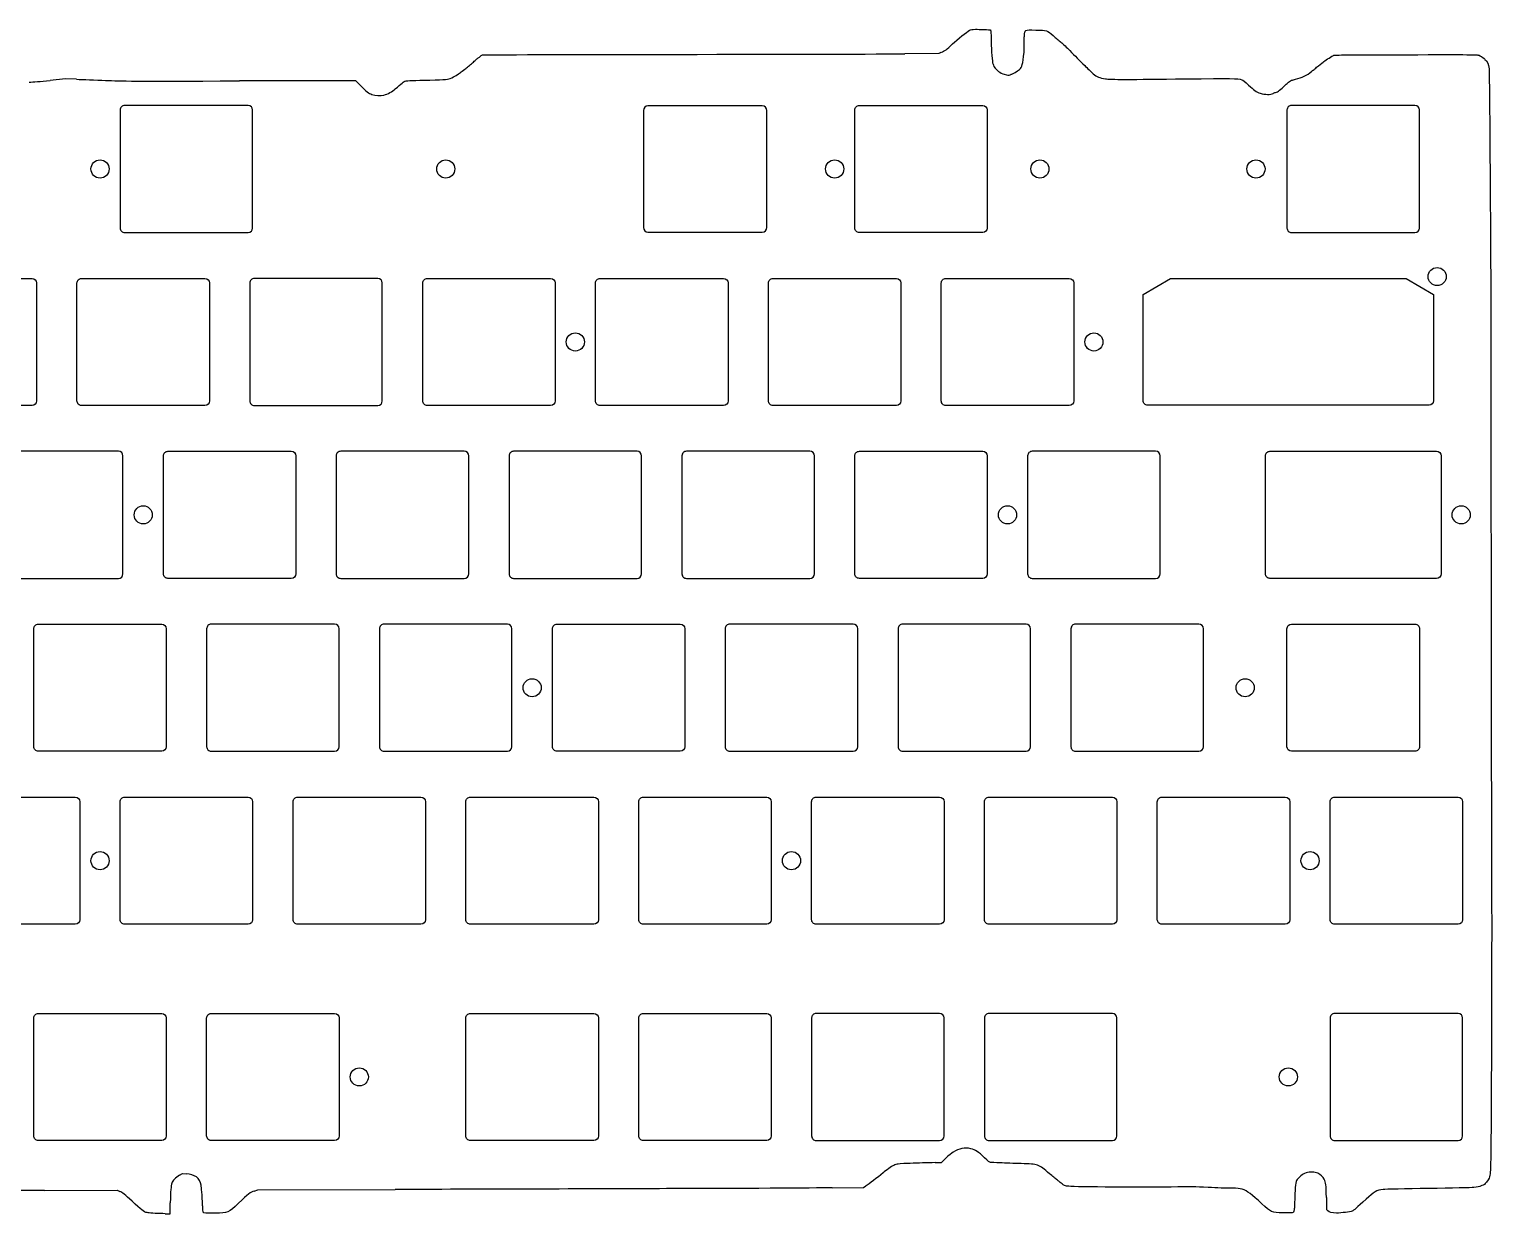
# Model space of a CAD drawing. Header units: millimetres. Extents: x -14240 to -13890, y -4600 to -4469.
# Drawn here: x -14051.1 to -13889.9, y -4599.4 to -4468.9 of the extents above; entities that cross this region are included whole.
import ezdxf

# ---------------------------------------------------------------- set-up
doc = ezdxf.new("R2010")
doc.units = ezdxf.units.MM
doc.layers.get('0').update_dxf_attribs({"linetype": 'CONTINUOUS'})

msp = doc.modelspace()

# ---------------------------------------------------------------- linework, layer by layer
for p, q in [((-13950.88, -4471.56), (-13954.63, -4471.59)), ((-13950.64, -4471.45), (-13950.88, -4471.56)), ((-14047.13, -4474.33), (-14048.79, -4474.51)), ((-14045.9, -4474.38), (-14047.13, -4474.33)), ((-14015.13, -4474.54), (-14027.94, -4474.57)), ((-14014.57, -4475.11), (-14015.13, -4474.54)), ((-13950.58, -4593.71), (-13950.08, -4593.23)), ((-14034.56, -4595.12), (-14034.22, -4594.93)), ((-14034.22, -4594.93), (-14033.82, -4594.95)), ((-13951.26, -4593.73), (-13950.58, -4593.71)), ((-14026.31, -4596.86), (-14025.93, -4596.74)), ((-14025.93, -4596.74), (-14010.79, -4596.69)), ((-13962.64, -4596.51), (-13959.16, -4596.46)), ((-13959.16, -4596.46), (-13958.9, -4596.3)), ((-14049.42, -4596.79), (-14041.42, -4596.77)), ((-14041.42, -4596.77), (-14041.14, -4596.9)), ((-14035.6, -4599.36), (-14035.57, -4598.15)), ((-13908.16, -4597.56), (-13908.14, -4598.89)), ((-14036.15, -4599.36), (-14035.6, -4599.36)), ((-13908.14, -4598.89), (-13908.01, -4599.03))]:
    msp.add_line(p, q)
for points in [[(-14040.59, -4477.27, 0.414214), (-14041.09, -4477.77), (-14041.09, -4490.77, 0.414214), (-14040.59, -4491.27), (-14026.99, -4491.27, 0.414212), (-14026.49, -4490.77), (-14026.49, -4477.77, 0.414212), (-14026.99, -4477.27)], [(-13969.83, -4477.82, 0.414212), (-13970.33, -4477.32), (-13982.93, -4477.32, 0.414212), (-13983.43, -4477.82), (-13983.43, -4490.72, 0.414212), (-13982.93, -4491.22), (-13970.33, -4491.22, 0.414212), (-13969.83, -4490.72)], [(-13959.63, -4477.27), (-13946.03, -4477.27, -0.414212), (-13945.53, -4477.77), (-13945.53, -4490.77, -0.414212), (-13946.03, -4491.27), (-13959.63, -4491.27, -0.414214), (-13960.13, -4490.77), (-13960.13, -4477.77, -0.414214)], [(-13898.4, -4491.27, 0.414212), (-13897.9, -4490.77), (-13897.9, -4477.77, 0.414212), (-13898.4, -4477.27), (-13912, -4477.27, 0.414214), (-13912.5, -4477.77), (-13912.5, -4490.77, 0.414214), (-13912, -4491.27)], [(-14050.3, -4496.82), (-14050.3, -4509.82, -0.414212), (-14050.8, -4510.32), (-14064.4, -4510.32, -0.414214), (-14064.9, -4509.82), (-14064.9, -4496.82, -0.414214), (-14064.4, -4496.32), (-14050.8, -4496.32, -0.414212)], [(-14031.25, -4496.82), (-14031.25, -4509.82, -0.414212), (-14031.75, -4510.32), (-14045.35, -4510.32, -0.414214), (-14045.85, -4509.82), (-14045.85, -4496.82, -0.414214), (-14045.35, -4496.32), (-14031.75, -4496.32, -0.414212)], [(-14026.8, -4509.82, 0.414214), (-14026.3, -4510.32), (-14012.7, -4510.32, 0.414212), (-14012.2, -4509.82), (-14012.2, -4496.82, 0.414212), (-14012.7, -4496.32), (-14026.3, -4496.32, 0.414214), (-14026.8, -4496.82)], [(-13993.65, -4510.32), (-14007.25, -4510.32, -0.414214), (-14007.75, -4509.82), (-14007.75, -4496.82, -0.414214), (-14007.25, -4496.32), (-13993.65, -4496.32, -0.414212), (-13993.15, -4496.82), (-13993.15, -4509.82, -0.414212)], [(-13974.6, -4510.32), (-13988.2, -4510.32, -0.414214), (-13988.7, -4509.82), (-13988.7, -4496.82, -0.414214), (-13988.2, -4496.32), (-13974.6, -4496.32, -0.414212), (-13974.1, -4496.82), (-13974.1, -4509.82, -0.414212)], [(-13955.05, -4496.82), (-13955.05, -4509.82, -0.414212), (-13955.55, -4510.32), (-13969.15, -4510.32, -0.414214), (-13969.65, -4509.82), (-13969.65, -4496.82, -0.414214), (-13969.15, -4496.32), (-13955.55, -4496.32, -0.414212)], [(-13936.5, -4510.32), (-13950.1, -4510.32, -0.414214), (-13950.6, -4509.82), (-13950.6, -4496.82, -0.414214), (-13950.1, -4496.32), (-13936.5, -4496.32, -0.414212), (-13936, -4496.82), (-13936, -4509.82, -0.414212)], [(-13925.35, -4496.35), (-13899.35, -4496.35), (-13896.35, -4498.08), (-13896.35, -4509.8, -0.414212), (-13896.85, -4510.3), (-13927.85, -4510.3, -0.414214), (-13928.35, -4509.8), (-13928.35, -4498.08)], [(-14040.78, -4515.87, 0.414212), (-14041.28, -4515.37), (-14054.88, -4515.37, 0.414214), (-14055.38, -4515.87), (-14055.38, -4528.87, 0.414214), (-14054.88, -4529.37), (-14041.28, -4529.37, 0.414212), (-14040.78, -4528.87)], [(-14021.73, -4515.87), (-14021.73, -4528.87, -0.414212), (-14022.23, -4529.37), (-14035.83, -4529.37, -0.414214), (-14036.33, -4528.87), (-14036.33, -4515.87, -0.414214), (-14035.83, -4515.37), (-14022.23, -4515.37, -0.414212)], [(-14016.78, -4515.37, 0.414214), (-14017.28, -4515.87), (-14017.28, -4528.87, 0.414214), (-14016.78, -4529.37), (-14003.18, -4529.37, 0.414212), (-14002.68, -4528.87), (-14002.68, -4515.87, 0.414212), (-14003.18, -4515.37)], [(-13998.23, -4528.87, 0.414214), (-13997.73, -4529.37), (-13984.13, -4529.37, 0.414212), (-13983.63, -4528.87), (-13983.63, -4515.87, 0.414212), (-13984.13, -4515.37), (-13997.73, -4515.37, 0.414214), (-13998.23, -4515.87)], [(-13965.08, -4529.37, 0.414212), (-13964.58, -4528.87), (-13964.58, -4515.87, 0.414212), (-13965.08, -4515.37), (-13978.68, -4515.37, 0.414214), (-13979.18, -4515.87), (-13979.18, -4528.87, 0.414214), (-13978.68, -4529.37)], [(-13959.63, -4515.37), (-13946.03, -4515.37, -0.414212), (-13945.53, -4515.87), (-13945.53, -4528.87, -0.414212), (-13946.03, -4529.37), (-13959.63, -4529.37, -0.414214), (-13960.13, -4528.87), (-13960.13, -4515.87, -0.414214)], [(-13940.58, -4515.37, 0.414214), (-13941.08, -4515.87), (-13941.08, -4528.87, 0.414214), (-13940.58, -4529.37), (-13926.98, -4529.37, 0.414212), (-13926.48, -4528.87), (-13926.48, -4515.87, 0.414212), (-13926.98, -4515.37)], [(-13914.88, -4528.87), (-13914.88, -4515.87, -0.414214), (-13914.38, -4515.37), (-13896.02, -4515.37, -0.414212), (-13895.52, -4515.87), (-13895.52, -4528.87, -0.414212), (-13896.02, -4529.37), (-13914.38, -4529.37, -0.414214)], [(-14036.51, -4548.42), (-14050.11, -4548.42, -0.414214), (-14050.61, -4547.92), (-14050.61, -4534.92, -0.414214), (-14050.11, -4534.42), (-14036.51, -4534.42, -0.414212), (-14036.01, -4534.92), (-14036.01, -4547.92, -0.414212)], [(-14031.06, -4534.42, 0.414214), (-14031.56, -4534.92), (-14031.56, -4547.92, 0.414214), (-14031.06, -4548.42), (-14017.46, -4548.42, 0.414212), (-14016.96, -4547.92), (-14016.96, -4534.92, 0.414212), (-14017.46, -4534.42)], [(-14012.51, -4547.92, 0.414214), (-14012.01, -4548.42), (-13998.41, -4548.42, 0.414212), (-13997.91, -4547.92), (-13997.91, -4534.92, 0.414212), (-13998.41, -4534.42), (-14012.01, -4534.42, 0.414214), (-14012.51, -4534.92)], [(-13979.36, -4548.42), (-13992.96, -4548.42, -0.414214), (-13993.46, -4547.92), (-13993.46, -4534.92, -0.414214), (-13992.96, -4534.42), (-13979.36, -4534.42, -0.414212), (-13978.86, -4534.92), (-13978.86, -4547.92, -0.414212)], [(-13973.91, -4534.42, 0.414214), (-13974.41, -4534.92), (-13974.41, -4547.92, 0.414214), (-13973.91, -4548.42), (-13960.31, -4548.42, 0.414212), (-13959.81, -4547.92), (-13959.81, -4534.92, 0.414212), (-13960.31, -4534.42)], [(-13954.86, -4534.42, 0.414214), (-13955.36, -4534.92), (-13955.36, -4547.92, 0.414214), (-13954.86, -4548.42), (-13941.26, -4548.42, 0.414212), (-13940.76, -4547.92), (-13940.76, -4534.92, 0.414212), (-13941.26, -4534.42)], [(-13922.21, -4548.42, 0.414212), (-13921.71, -4547.92), (-13921.71, -4534.92, 0.414212), (-13922.21, -4534.42), (-13935.81, -4534.42, 0.414214), (-13936.31, -4534.92), (-13936.31, -4547.92, 0.414214), (-13935.81, -4548.42)], [(-13912.5, -4547.92), (-13912.5, -4534.92, -0.414212), (-13912, -4534.42), (-13898.4, -4534.42, -0.414214), (-13897.9, -4534.92), (-13897.9, -4547.92, -0.414214), (-13898.4, -4548.42), (-13912, -4548.42, -0.414212)], [(-14060.14, -4566.97), (-14060.14, -4553.97, -0.414214), (-14059.64, -4553.47), (-14046.04, -4553.47, -0.414212), (-14045.54, -4553.97), (-14045.54, -4566.97, -0.414212), (-14046.04, -4567.47), (-14059.64, -4567.47, -0.414214)], [(-14026.49, -4553.97), (-14026.49, -4566.97, -0.414212), (-14026.99, -4567.47), (-14040.59, -4567.47, -0.414214), (-14041.09, -4566.97), (-14041.09, -4553.97, -0.414214), (-14040.59, -4553.47), (-14026.99, -4553.47, -0.414212)], [(-14007.94, -4567.47), (-14021.54, -4567.47, -0.414214), (-14022.04, -4566.97), (-14022.04, -4553.97, -0.414214), (-14021.54, -4553.47), (-14007.94, -4553.47, -0.414212), (-14007.44, -4553.97), (-14007.44, -4566.97, -0.414212)], [(-14002.99, -4566.97), (-14002.99, -4553.97, -0.414214), (-14002.49, -4553.47), (-13988.89, -4553.47, -0.414212), (-13988.39, -4553.97), (-13988.39, -4566.97, -0.414212), (-13988.89, -4567.47), (-14002.49, -4567.47, -0.414214)], [(-13969.34, -4553.97), (-13969.34, -4566.97, -0.414212), (-13969.84, -4567.47), (-13983.44, -4567.47, -0.414214), (-13983.94, -4566.97), (-13983.94, -4553.97, -0.414214), (-13983.44, -4553.47), (-13969.84, -4553.47, -0.414212)], [(-13964.89, -4566.97), (-13964.89, -4553.97, -0.414214), (-13964.39, -4553.47), (-13950.79, -4553.47, -0.414212), (-13950.29, -4553.97), (-13950.29, -4566.97, -0.414212), (-13950.79, -4567.47), (-13964.39, -4567.47, -0.414214)], [(-13945.34, -4553.47), (-13931.74, -4553.47, -0.414212), (-13931.24, -4553.97), (-13931.24, -4566.97, -0.414212), (-13931.74, -4567.47), (-13945.34, -4567.47, -0.414214), (-13945.84, -4566.97), (-13945.84, -4553.97, -0.414214)], [(-13926.79, -4566.97), (-13926.79, -4553.97, -0.414214), (-13926.29, -4553.47), (-13912.69, -4553.47, -0.414212), (-13912.19, -4553.97), (-13912.19, -4566.97, -0.414212), (-13912.69, -4567.47), (-13926.29, -4567.47, -0.414214)], [(-13907.74, -4566.97), (-13907.74, -4553.97, -0.414214), (-13907.24, -4553.47), (-13893.64, -4553.47, -0.414212), (-13893.14, -4553.97), (-13893.14, -4566.97, -0.414212), (-13893.64, -4567.47), (-13907.24, -4567.47, -0.414214)], [(-14050.61, -4590.79), (-14050.61, -4577.79, -0.414214), (-14050.11, -4577.29), (-14036.51, -4577.29, -0.414212), (-14036.01, -4577.79), (-14036.01, -4590.79, -0.414212), (-14036.51, -4591.29), (-14050.11, -4591.29, -0.414214)], [(-14031.56, -4590.79), (-14031.56, -4577.79, -0.414214), (-14031.06, -4577.29), (-14017.46, -4577.29, -0.414212), (-14016.96, -4577.79), (-14016.96, -4590.79, -0.414212), (-14017.46, -4591.29), (-14031.06, -4591.29, -0.414214)], [(-14002.99, -4590.79), (-14002.99, -4577.79, -0.414214), (-14002.49, -4577.29), (-13988.89, -4577.29, -0.414212), (-13988.39, -4577.79), (-13988.39, -4590.79, -0.414212), (-13988.89, -4591.29), (-14002.49, -4591.29, -0.414214)], [(-13983.44, -4577.29), (-13969.84, -4577.29, -0.414212), (-13969.34, -4577.79), (-13969.34, -4590.79, -0.414212), (-13969.84, -4591.29), (-13983.44, -4591.29, -0.414214), (-13983.94, -4590.79), (-13983.94, -4577.79, -0.414214)], [(-13950.29, -4577.79, 0.414212), (-13950.79, -4577.29), (-13964.39, -4577.29, 0.414214), (-13964.89, -4577.79), (-13964.89, -4590.79, 0.414214), (-13964.39, -4591.29), (-13950.79, -4591.29, 0.414212), (-13950.29, -4590.79)], [(-13945.84, -4590.79, 0.414214), (-13945.34, -4591.29), (-13931.74, -4591.29, 0.414212), (-13931.24, -4590.79), (-13931.24, -4577.79, 0.414212), (-13931.74, -4577.29), (-13945.34, -4577.29, 0.414214), (-13945.84, -4577.79)], [(-13893.14, -4577.79, 0.414212), (-13893.64, -4577.29), (-13907.24, -4577.29, 0.414214), (-13907.74, -4577.79), (-13907.74, -4590.79, 0.414214), (-13907.24, -4591.29), (-13893.64, -4591.29, 0.414212), (-13893.14, -4590.79)]]:
    msp.add_lwpolyline(points, format="xyb", close=True)
for centre in [(-14043.31, -4484.27), (-14005.21, -4484.27), (-13962.35, -4484.27), (-13939.73, -4484.27), (-13915.92, -4484.27), (-13895.95, -4496.12), (-13990.93, -4503.32), (-13933.78, -4503.32), (-14038.55, -4522.37), (-13943.3, -4522.37), (-13893.3, -4522.37), (-13995.69, -4541.42), (-13917.11, -4541.42), (-14043.31, -4560.47), (-13967.11, -4560.47), (-13909.96, -4560.47), (-14014.74, -4584.29), (-13912.35, -4584.29)]:
    msp.add_circle(centre, 1)
for centre, major_axis, ratio, start_param, end_param in [((-13890.94, -4472.52), (-1.03, 0.82), 0.321759, 4.722176, 5.411844), ((-13943.74, -4473.46), (-0.801, 0.339), 0.37437, 1.002005, 1.817023), ((-14046.54, -4608.15), (-14.02, -12.67), 0.266044, 2.983065, 3.396123), ((-14031.94, -4603.63), (-0.25, 7.46), 0.020134, 5.469082, 6.159778)]:
    msp.add_ellipse(centre, major_axis=major_axis, ratio=ratio, start_param=start_param, end_param=end_param)
for points in [[(-13949.35, -4470.48), (-13948.83, -4469.99), (-13947.76, -4469.14), (-13947.49, -4468.99)], [(-13947.49, -4468.99), (-13947.32, -4468.91), (-13947.22, -4468.89), (-13946.83, -4468.88)], [(-13946.83, -4468.88), (-13946.46, -4468.88), (-13945.21, -4468.92), (-13945.18, -4468.95)], [(-13950.64, -4471.45), (-13950.19, -4471.25), (-13950.02, -4471.12), (-13949.35, -4470.48)], [(-13945.1, -4470.2), (-13945.08, -4471.28), (-13944.98, -4472.52), (-13944.91, -4472.66)], [(-13937.41, -4470.31), (-13937.19, -4470.49), (-13936.75, -4470.9), (-13936.43, -4471.23)], [(-14001.13, -4471.69), (-14001.08, -4471.68), (-13991.44, -4471.66), (-13979.71, -4471.64)], [(-13979.71, -4471.64), (-13967.97, -4471.63), (-13956.69, -4471.6), (-13954.63, -4471.59)], [(-13941.99, -4473.3), (-13941.68, -4472.99), (-13941.64, -4472.83), (-13941.48, -4471.4)], [(-13909.03, -4472.91), (-13908.77, -4472.71), (-13908.51, -4472.5), (-13908.43, -4472.44)], [(-13908.43, -4472.44), (-13908.18, -4472.24), (-13907.51, -4471.81), (-13907.36, -4471.75)], [(-13907.36, -4471.75), (-13907.23, -4471.7), (-13905.86, -4471.69), (-13899.39, -4471.68)], [(-13899.39, -4471.68), (-13891.99, -4471.66), (-13891.56, -4471.67), (-13891.39, -4471.74)], [(-13890.68, -4472.19), (-13890.42, -4472.39), (-13890.28, -4472.73), (-13890.23, -4473.22)], [(-14006.98, -4474.47), (-14005.13, -4474.43), (-14005, -4474.42), (-14004.55, -4474.22)], [(-14004.55, -4474.22), (-14004.35, -4474.14), (-14003.78, -4473.79), (-14003.59, -4473.63)], [(-14003.59, -4473.63), (-14003.52, -4473.57), (-14003.3, -4473.41), (-14003.1, -4473.27)], [(-13944.86, -4472.84), (-13944.86, -4472.97), (-13944.57, -4473.32), (-13944.28, -4473.53)], [(-13943.67, -4473.83), (-13943.27, -4473.96), (-13943.17, -4473.97), (-13943, -4473.88)], [(-13942.83, -4473.81), (-13942.7, -4473.81), (-13942.2, -4473.5), (-13941.99, -4473.3)], [(-13933.85, -4473.78), (-13933.47, -4474.1), (-13933.14, -4474.24), (-13932.51, -4474.34)], [(-13911.56, -4474.38), (-13910.83, -4474.22), (-13910.33, -4473.98), (-13909.77, -4473.5)], [(-13890.23, -4473.22), (-13890.21, -4473.44), (-13890.17, -4476.87), (-13890.15, -4480.84)], [(-14051.11, -4474.69), (-14050.66, -4474.69), (-14049.94, -4474.63), (-14048.79, -4474.51)], [(-14045.9, -4474.38), (-14045.22, -4474.41), (-14043.79, -4474.47), (-14042.71, -4474.51)], [(-14042.71, -4474.51), (-14040.84, -4474.59), (-14040.09, -4474.6), (-14027.94, -4474.57)], [(-14014.57, -4475.11), (-14013.95, -4475.74), (-14013.71, -4475.92), (-14013.34, -4476.05)], [(-14012.02, -4476.12), (-14011.61, -4476.01), (-14011.11, -4475.74), (-14010.77, -4475.44)], [(-14010.77, -4475.44), (-14010.12, -4474.88), (-14009.77, -4474.6), (-14009.68, -4474.58)], [(-14009.68, -4474.58), (-14009.46, -4474.54), (-14008.65, -4474.51), (-14006.98, -4474.47)], [(-13932.51, -4474.34), (-13932.05, -4474.42), (-13929.8, -4474.42), (-13923.68, -4474.34)], [(-13923.68, -4474.34), (-13918.55, -4474.28), (-13917.96, -4474.29), (-13917.47, -4474.43)], [(-13917.47, -4474.43), (-13917.34, -4474.46), (-13917.14, -4474.62), (-13916.73, -4475.02)], [(-13916.73, -4475.02), (-13916.14, -4475.59), (-13915.88, -4475.77), (-13915.44, -4475.92)], [(-13913.75, -4475.83), (-13913.52, -4475.77), (-13913.22, -4475.55), (-13912.66, -4475.01)], [(-14013.34, -4476.05), (-14012.98, -4476.18), (-14012.38, -4476.21), (-14012.02, -4476.12)], [(-13915.44, -4475.92), (-13914.92, -4476.09), (-13914.29, -4476.1), (-13914.04, -4475.94)], [(-13890.15, -4480.84), (-13890.12, -4484.82), (-13890.08, -4490.7), (-13890.06, -4493.92)], [(-13890.06, -4493.92), (-13890.04, -4497.14), (-13890.02, -4509.56), (-13890.02, -4521.52)], [(-13890.02, -4521.52), (-13890.01, -4533.48), (-13889.99, -4549.03), (-13889.97, -4556.06)], [(-13889.97, -4556.06), (-13889.93, -4564.92), (-13889.94, -4572.52), (-13889.97, -4580.77)], [(-13889.97, -4580.77), (-13890.01, -4591.97), (-13890.04, -4594.52), (-13890.14, -4595.12)], [(-13949.28, -4592.57), (-13949.45, -4592.67), (-13949.8, -4592.96), (-13950.08, -4593.23)], [(-13947.36, -4592.2), (-13947.99, -4592.03), (-13948.67, -4592.21), (-13949.28, -4592.57)], [(-13945.83, -4593.19), (-13946.55, -4592.5), (-13946.8, -4592.34), (-13947.36, -4592.2)], [(-13945.19, -4593.71), (-13945.26, -4593.71), (-13945.44, -4593.57), (-13945.83, -4593.19)], [(-14034.56, -4595.12), (-14034.95, -4595.35), (-14035.32, -4595.73), (-14035.4, -4595.99)], [(-13957.02, -4594.86), (-13957.64, -4595.39), (-13958.57, -4596.11), (-13958.9, -4596.3)], [(-13955.84, -4594.04), (-13956.05, -4594.13), (-13956.71, -4594.6), (-13957.02, -4594.86)], [(-13955.34, -4593.89), (-13955.48, -4593.91), (-13955.71, -4593.98), (-13955.84, -4594.04)], [(-13944.1, -4593.76), (-13944.64, -4593.73), (-13945.13, -4593.71), (-13945.19, -4593.71)], [(-13941.81, -4593.84), (-13942.54, -4593.82), (-13943.57, -4593.78), (-13944.1, -4593.76)], [(-13910.57, -4594.93), (-13910.91, -4595.09), (-13911.31, -4595.45), (-13911.45, -4595.71)], [(-13909.81, -4594.79), (-13910.24, -4594.79), (-13910.29, -4594.8), (-13910.57, -4594.93)], [(-13909.11, -4594.9), (-13909.33, -4594.8), (-13909.4, -4594.79), (-13909.81, -4594.79)], [(-13908.41, -4595.55), (-13908.53, -4595.32), (-13908.82, -4595.05), (-13909.11, -4594.9)], [(-13890.14, -4595.12), (-13890.19, -4595.41), (-13890.22, -4595.48), (-13890.52, -4595.87)], [(-14035.4, -4595.99), (-14035.49, -4596.29), (-14035.54, -4596.86), (-14035.57, -4598.15)], [(-13980.89, -4596.6), (-13989.01, -4596.63), (-14002.47, -4596.67), (-14010.79, -4596.69)], [(-13962.64, -4596.51), (-13964.56, -4596.54), (-13972.77, -4596.58), (-13980.89, -4596.6)], [(-13936.54, -4596.34), (-13936.98, -4596.3), (-13937.09, -4596.26), (-13937.29, -4596.08)], [(-13925.28, -4596.43), (-13927.92, -4596.48), (-13935.85, -4596.42), (-13936.54, -4596.34)], [(-13921.18, -4596.47), (-13922.72, -4596.39), (-13923.03, -4596.38), (-13925.28, -4596.43)], [(-13918.65, -4596.56), (-13919.13, -4596.56), (-13920.27, -4596.52), (-13921.18, -4596.47)], [(-13917.43, -4596.67), (-13917.77, -4596.57), (-13917.85, -4596.56), (-13918.65, -4596.56)], [(-13915.26, -4598.27), (-13916.39, -4597.21), (-13916.88, -4596.85), (-13917.43, -4596.67)], [(-13911.45, -4595.71), (-13911.56, -4595.93), (-13911.65, -4596.84), (-13911.65, -4597.87)], [(-13908.16, -4597.56), (-13908.18, -4596.17), (-13908.21, -4595.94), (-13908.41, -4595.55)], [(-13901.89, -4596.69), (-13902.62, -4596.78), (-13902.92, -4596.96), (-13903.79, -4597.76)], [(-13896.89, -4596.58), (-13899.43, -4596.62), (-13901.68, -4596.67), (-13901.89, -4596.69)], [(-13891.92, -4596.47), (-13892.11, -4596.5), (-13894.35, -4596.55), (-13896.89, -4596.58)], [(-13891.02, -4596.27), (-13891.37, -4596.4), (-13891.47, -4596.42), (-13891.92, -4596.47)], [(-13890.52, -4595.87), (-13890.71, -4596.13), (-13890.77, -4596.17), (-13891.02, -4596.27)], [(-14049.42, -4596.79), (-14054.03, -4596.8), (-14057.68, -4596.8), (-14058.03, -4596.77)], [(-14039.78, -4597.98), (-14040.55, -4597.27), (-14040.86, -4597.03), (-14041.14, -4596.9)], [(-14038.26, -4599.21), (-14038.42, -4599.19), (-14038.77, -4598.9), (-14039.78, -4597.98)], [(-14028.05, -4598.21), (-14029.15, -4599.27), (-14029.19, -4599.28), (-14030.63, -4599.31)], [(-14026.31, -4596.86), (-14026.75, -4597), (-14026.96, -4597.16), (-14028.05, -4598.21)], [(-13912.93, -4599.26), (-13914.19, -4599.23), (-13914.28, -4599.19), (-13915.26, -4598.27)], [(-13903.79, -4597.76), (-13904.81, -4598.7), (-13905.17, -4599.01), (-13905.32, -4599.08)], [(-14037.99, -4599.26), (-14038.05, -4599.25), (-14038.17, -4599.22), (-14038.26, -4599.21)], [(-14036.15, -4599.36), (-14036.78, -4599.35), (-14037.83, -4599.3), (-14037.99, -4599.26)], [(-14031.93, -4599.2), (-14031.95, -4599.16), (-14031.98, -4598.85), (-14031.99, -4598.51)], [(-14030.63, -4599.31), (-14031.69, -4599.33), (-14031.88, -4599.31), (-14031.93, -4599.2)], [(-13911.92, -4599.25), (-13912, -4599.27), (-13912.45, -4599.28), (-13912.93, -4599.26)], [(-13911.71, -4598.9), (-13911.77, -4599.2), (-13911.77, -4599.21), (-13911.92, -4599.25)], [(-13907.03, -4599.29), (-13907.58, -4599.29), (-13907.85, -4599.22), (-13908.01, -4599.03)], [(-13905.32, -4599.08), (-13905.53, -4599.16), (-13906.51, -4599.29), (-13907.03, -4599.29)]]:
    msp.add_open_spline(points, degree=3)
for points, knots in [([(-13945.18, -4468.95), (-13945.18, -4468.95), (-13945.18, -4468.95), (-13945.18, -4468.95), (-13945.17, -4468.95), (-13945.17, -4468.96), (-13945.17, -4468.97), (-13945.16, -4469), (-13945.16, -4469.02), (-13945.14, -4469.12), (-13945.14, -4469.22), (-13945.11, -4469.57), (-13945.11, -4469.92), (-13945.1, -4470.2)], [0, 0, 0, 0, 0.0004695, 0.0004695, 0.0010849, 0.0010849, 0.0028547, 0.0028547, 0.0086324, 0.0086324, 0.0291962, 0.0291962, 0.1043036, 0.1043036, 0.1043036, 0.1043036]), ([(-13941.44, -4469.63), (-13941.41, -4469.26), (-13941.42, -4469.09), (-13941.14, -4468.93), (-13940.84, -4468.95), (-13940.19, -4468.96)], [-0.3766111, -0.3766111, -0.3766111, -0.3766111, -0.1883056, -0.1883056, 0, 0, 0, 0]), ([(-13940.19, -4468.96), (-13939.56, -4468.97), (-13939.25, -4468.97), (-13938.77, -4469.13), (-13938.61, -4469.28), (-13938.26, -4469.58)], [-0.2774854, -0.2774854, -0.2774854, -0.2774854, -0.1387427, -0.1387427, 0, 0, 0, 0]), ([(-13941.48, -4471.4), (-13941.47, -4471.26), (-13941.46, -4471.09), (-13941.45, -4470.79), (-13941.45, -4470.64), (-13941.45, -4470.53)], [0, 0, 0, 0, 0.04206931, 0.04206931, 0.08750677, 0.08750677, 0.08750677, 0.08750677]), ([(-13941.45, -4470.53), (-13941.46, -4470.42), (-13941.46, -4470.26), (-13941.46, -4469.95), (-13941.45, -4469.78), (-13941.44, -4469.63)], [0, 0, 0, 0, 0.03401166, 0.03401166, 0.0666047, 0.0666047, 0.0666047, 0.0666047]), ([(-13938.26, -4469.58), (-13938.13, -4469.7), (-13937.97, -4469.84), (-13937.7, -4470.07), (-13937.54, -4470.21), (-13937.41, -4470.31)], [0, 0, 0, 0, 0.0537075, 0.0537075, 0.1036167, 0.1036167, 0.1036167, 0.1036167]), ([(-14003.1, -4473.27), (-14002.99, -4473.19), (-14002.85, -4473.07), (-14002.56, -4472.83), (-14002.4, -4472.7), (-14002.26, -4472.57)], [0, 0, 0, 0, 0.03930113, 0.03930113, 0.07908894, 0.07908894, 0.07908894, 0.07908894]), ([(-14002.26, -4472.57), (-14002.14, -4472.46), (-14002.01, -4472.34), (-14001.85, -4472.21), (-14001.7, -4472.08), (-14001.63, -4472.04)], [0, 0, 0, 0, 0.04947824, 0.04947824, 0.0634082, 0.0634082, 0.0634082, 0.0634082]), ([(-14001.63, -4472.04), (-14001.59, -4472.01), (-14001.53, -4471.97), (-14001.44, -4471.9), (-14001.39, -4471.86), (-14001.35, -4471.82)], [0, 0, 0, 0, 0.01679634, 0.01679634, 0.03314909, 0.03314909, 0.03314909, 0.03314909]), ([(-14001.35, -4471.82), (-14001.31, -4471.79), (-14001.27, -4471.76), (-14001.19, -4471.71), (-14001.15, -4471.7), (-14001.13, -4471.69)], [0, 0, 0, 0, 0.01423632, 0.01423632, 0.02826686, 0.02826686, 0.02826686, 0.02826686]), ([(-13936.43, -4471.23), (-13935.91, -4471.77), (-13935.31, -4472.37), (-13934.56, -4473.11), (-13934.07, -4473.59), (-13933.85, -4473.78)], [0, 0, 0, 0, 0.2260814, 0.2260814, 0.324171, 0.324171, 0.324171, 0.324171]), ([(-13944.91, -4472.66), (-13944.9, -4472.69), (-13944.88, -4472.72), (-13944.86, -4472.79), (-13944.86, -4472.82), (-13944.86, -4472.84)], [0, 0, 0, 0, 0.00896745, 0.00896745, 0.0179151, 0.0179151, 0.0179151, 0.0179151]), ([(-13943, -4473.88), (-13942.97, -4473.86), (-13942.93, -4473.85), (-13942.89, -4473.83), (-13942.85, -4473.81), (-13942.83, -4473.81)], [0, 0, 0, 0, 0.01105008, 0.01105008, 0.01419387, 0.01419387, 0.01419387, 0.01419387]), ([(-13909.77, -4473.5), (-13909.67, -4473.42), (-13909.54, -4473.31), (-13909.31, -4473.12), (-13909.16, -4473.01), (-13909.03, -4472.91)], [0, 0, 0, 0, 0.03587554, 0.03587554, 0.08239716, 0.08239716, 0.08239716, 0.08239716]), ([(-13914.04, -4475.94), (-13914.01, -4475.92), (-13913.97, -4475.9), (-13913.86, -4475.86), (-13913.81, -4475.84), (-13913.75, -4475.83)], [0, 0, 0, 0, 0.00898459, 0.00898459, 0.01794306, 0.01794306, 0.01794306, 0.01794306]), ([(-13912.66, -4475.01), (-13912.55, -4474.91), (-13912.43, -4474.8), (-13912.29, -4474.68), (-13912.15, -4474.57), (-13912.1, -4474.54)], [0, 0, 0, 0, 0.04447476, 0.04447476, 0.05722319, 0.05722319, 0.05722319, 0.05722319]), ([(-13912.1, -4474.54), (-13912.05, -4474.52), (-13911.93, -4474.48), (-13911.89, -4474.47), (-13911.85, -4474.46), (-13911.82, -4474.45), (-13911.79, -4474.44), (-13911.71, -4474.42), (-13911.63, -4474.4), (-13911.56, -4474.38)], [-0.04252322, -0.04252322, -0.04252322, -0.04252322, -0.03349369, -0.03349369, -0.03349369, -0.02295621, -0.02295621, -0.02295621, 0, 0, 0, 0]), ([(-13951.26, -4593.73), (-13952.15, -4593.75), (-13953.17, -4593.78), (-13954.33, -4593.83), (-13955.19, -4593.86), (-13955.34, -4593.89)], [0, 0, 0, 0, 0.268291, 0.268291, 0.361395, 0.361395, 0.361395, 0.361395]), ([(-13938.66, -4594.96), (-13939.29, -4594.43), (-13939.59, -4594.17), (-13939.98, -4594.03), (-13940.36, -4593.89), (-13940.84, -4593.88), (-13941.81, -4593.84)], [-0.5853678, -0.5853678, -0.5853678, -0.5853678, -0.2926839, -0.2926839, -0.2926839, 0, 0, 0, 0]), ([(-13937.8, -4595.67), (-13937.91, -4595.58), (-13938.07, -4595.45), (-13938.35, -4595.23), (-13938.52, -4595.09), (-13938.66, -4594.96)], [0, 0, 0, 0, 0.04419727, 0.04419727, 0.09907954, 0.09907954, 0.09907954, 0.09907954]), ([(-13937.29, -4596.08), (-13937.34, -4596.04), (-13937.41, -4595.98), (-13937.6, -4595.83), (-13937.7, -4595.75), (-13937.8, -4595.67)], [0, 0, 0, 0, 0.0176552, 0.0176552, 0.03641172, 0.03641172, 0.03641172, 0.03641172]), ([(-13911.65, -4597.87), (-13911.66, -4598.07), (-13911.66, -4598.28), (-13911.68, -4598.66), (-13911.7, -4598.82), (-13911.71, -4598.9)], [0, 0, 0, 0, 0.0580026, 0.0580026, 0.1144805, 0.1144805, 0.1144805, 0.1144805])]:
    msp.add_open_spline(points, degree=3, knots=knots)

doc.saveas('drawing.dxf')
